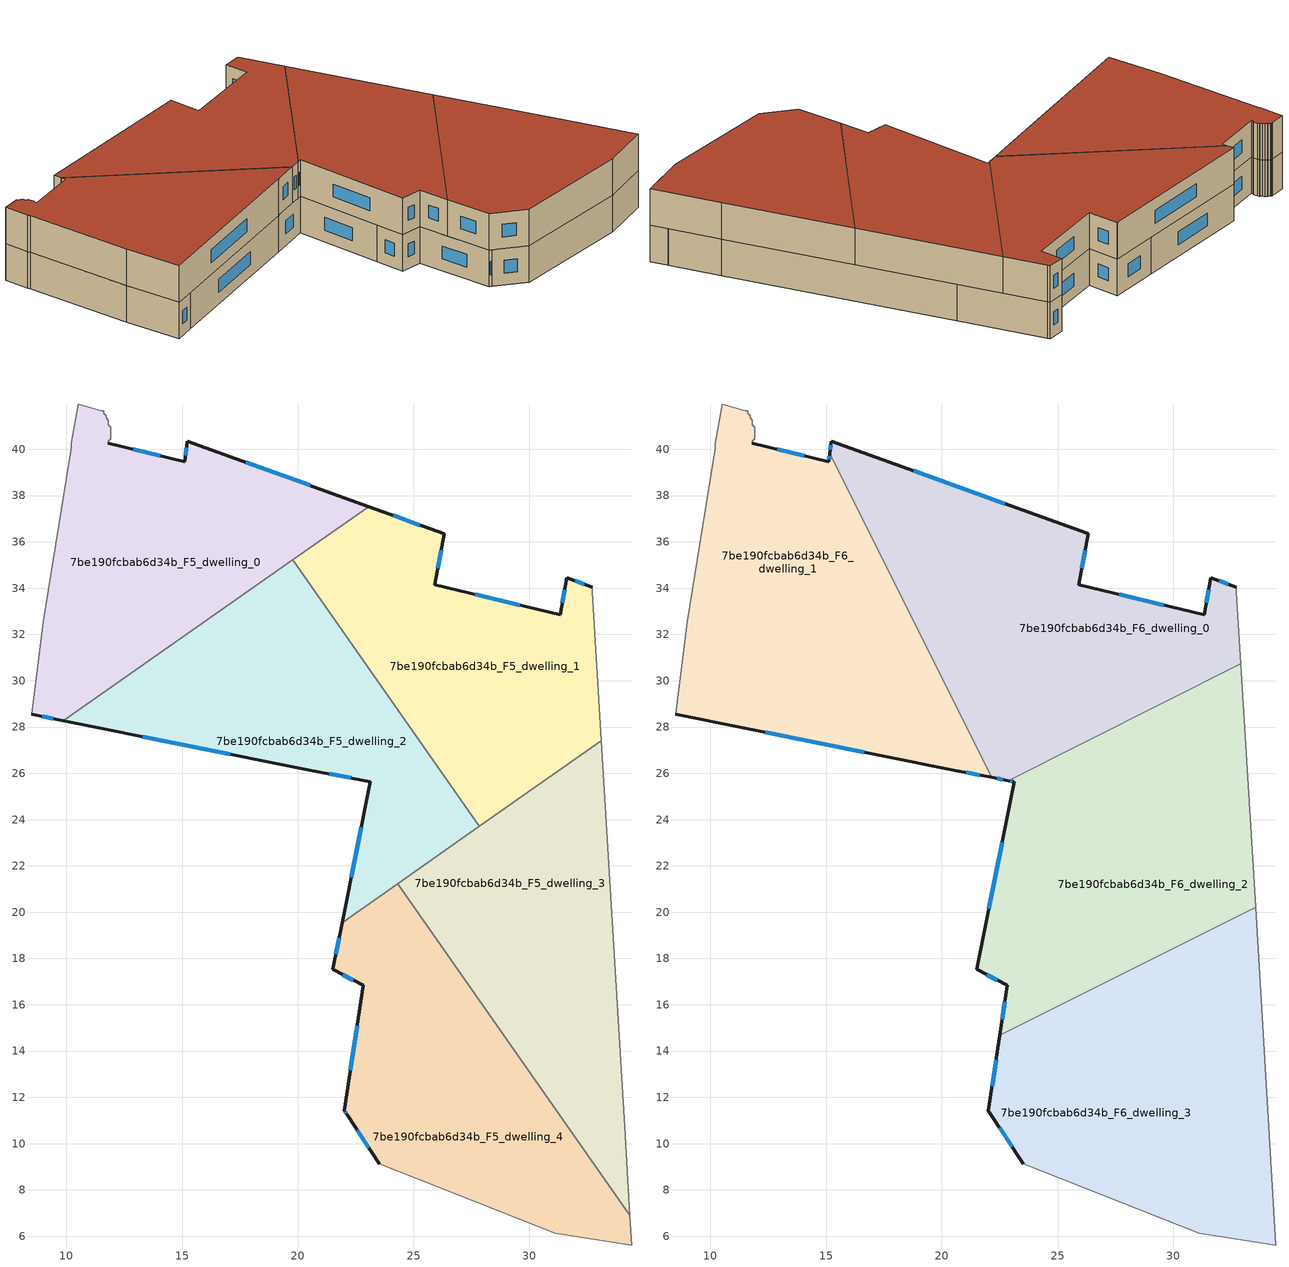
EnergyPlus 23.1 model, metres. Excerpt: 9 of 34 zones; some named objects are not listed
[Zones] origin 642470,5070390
7be190fcbab6d34b_F5_dwelling_0
 floor to 7be190fcbab6d34b_F4_dwelling_0 (EU_floor_Construction): 23.06,37.52 9.87,28.27 8.51,28.55 9.01,32.55 10.21,40.05 10.21,40.25 10.51,41.96 11.52,41.66 11.61,41.66 11.61,41.55 11.71,41.45 11.71,41.35 11.81,41.25 11.81,41.05 11.91,40.95 11.91,40.85 11.92,40.75 11.92,40.45 11.81,40.35 11.81,40.25 15.12,39.45 15.22,40.35 z15
 wall outside (EU_wall_Construction): 23.06,37.52 15.22,40.35 15.12,39.45 11.81,40.25 / 8.51,28.55 9.87,28.27 z15:18
 wall adiabatic (EU_wall_Construction): 11.81,40.25 11.81,40.35 11.92,40.45 11.92,40.75 11.91,40.85 11.91,40.95 11.81,41.05 11.81,41.25 11.71,41.35 11.71,41.45 11.61,41.55 11.61,41.66 11.52,41.66 10.51,41.96 10.21,40.25 10.21,40.05 9.01,32.55 8.51,28.55 z15:18
 wall to 7be190fcbab6d34b_F5_dwelling_2 (EU_wall_Construction): 9.87,28.27 19.78,35.22 z15:18
 wall to 7be190fcbab6d34b_F5_dwelling_1 (EU_wall_Construction): 19.78,35.22 23.06,37.52 z15:18
 window (EU_Window_Construction): 14.05,39.71 12.88,39.99 / 15.18,40.06 15.15,39.74 / 20.53,38.43 17.75,39.44 / 8.95,28.46 9.43,28.36 z15.97:17.03
7be190fcbab6d34b_F5_dwelling_1
 floor to 7be190fcbab6d34b_F4_dwelling_1 (EU_floor_Construction): 31.63,34.44 32.73,34.04 32.73,33.84 33.12,27.4 27.84,23.71 19.78,35.22 23.06,37.52 26.32,36.35 25.92,34.14 31.33,32.84 z15
 wall outside (EU_wall_Construction): 32.73,34.04 31.63,34.44 31.33,32.84 25.92,34.14 26.32,36.35 23.06,37.52 z15:18
 wall adiabatic (EU_wall_Construction): 33.12,27.4 32.73,33.84 32.73,34.04 z15:18
 wall to 7be190fcbab6d34b_F5_dwelling_2 (EU_wall_Construction): 19.78,35.22 27.84,23.71 z15:18
 wall to 7be190fcbab6d34b_F5_dwelling_3 (EU_wall_Construction): 27.84,23.71 33.12,27.4 z15:18
 window (EU_Window_Construction): 29.58,33.26 27.67,33.73 / 31.53,33.93 31.42,33.36 / 32.37,34.17 31.98,34.31 / 25.27,36.73 24.12,37.14 / 26.05,34.85 26.19,35.64 z15.97:17.03
7be190fcbab6d34b_F5_dwelling_2
 floor to 7be190fcbab6d34b_F4_dwelling_2 (EU_floor_Construction): 19.78,35.22 27.84,23.71 21.91,19.55 23.12,25.64 20.52,26.14 9.87,28.27 z15
 wall outside (EU_wall_Construction): 9.87,28.27 20.52,26.14 23.12,25.64 21.91,19.55 z15:18
 wall to 7be190fcbab6d34b_F5_dwelling_4 (EU_wall_Construction): 21.91,19.55 24.31,21.23 z15:18
 wall to 7be190fcbab6d34b_F5_dwelling_3 (EU_wall_Construction): 24.31,21.23 27.84,23.71 z15:18
 window (EU_Window_Construction): 21.36,25.98 22.28,25.8 / 13.3,27.59 17.08,26.83 / 22.73,23.68 22.3,21.52 z15.97:17.03
7be190fcbab6d34b_F5_dwelling_3
 floor to 7be190fcbab6d34b_F4_dwelling_3 (EU_floor_Construction): 33.12,27.4 34.12,10.73 34.34,6.91 24.31,21.23 z15
 wall adiabatic (EU_wall_Construction): 34.34,6.91 34.12,10.73 33.12,27.4 z15:18
 wall to 7be190fcbab6d34b_F5_dwelling_4 (EU_wall_Construction): 24.31,21.23 34.34,6.91 z15:18
7be190fcbab6d34b_F5_dwelling_4
 floor to 7be190fcbab6d34b_F4_dwelling_4 (EU_floor_Construction): 24.31,21.23 34.34,6.91 34.42,5.62 31.12,6.12 23.51,9.13 22.12,11.26 22.01,11.43 22.82,16.83 21.52,17.53 21.91,19.55 z15
 wall outside (EU_wall_Construction): 21.91,19.55 21.52,17.53 22.82,16.83 22.01,11.43 22.12,11.26 23.51,9.13 z15:18
 wall adiabatic (EU_wall_Construction): 23.51,9.13 31.12,6.12 34.42,5.62 34.34,6.91 z15:18
 window (EU_Window_Construction): 22.57,10.57 23.07,9.82 / 22.05,11.37 22.09,11.31 / 22.56,15.09 22.27,13.17 / 21.93,17.31 22.4,17.06 / 21.79,18.9 21.64,18.19 z15.97:17.03
7be190fcbab6d34b_F6_dwelling_0
 floor to 7be190fcbab6d34b_F5_dwelling_1 (EU_floor_Construction): 31.63,34.44 32.73,34.04 32.73,33.84 32.92,30.73 25.52,27.02 19.78,35.22 23.06,37.52 26.32,36.35 25.92,34.14 31.33,32.84 z18
 floor to 7be190fcbab6d34b_F5_dwelling_0 (EU_floor_Construction): 23.06,37.52 18.06,34.01 15.16,39.8 15.22,40.35 z18
 floor to 7be190fcbab6d34b_F5_dwelling_2 (EU_floor_Construction): 19.78,35.22 25.52,27.02 22.86,25.69 22.16,25.82 18.06,34.01 z18
 wall outside (EU_wall_Construction): 32.73,34.04 31.63,34.44 31.33,32.84 25.92,34.14 26.32,36.35 26.27,36.37 15.22,40.35 15.16,39.8 / 22.16,25.82 22.86,25.69 z18:21
 wall adiabatic (EU_wall_Construction): 32.92,30.73 32.73,33.84 32.73,34.04 z18:21
 wall to 7be190fcbab6d34b_F6_dwelling_2 (EU_wall_Construction): 22.86,25.69 32.92,30.73 z18:21
 wall to 7be190fcbab6d34b_F6_dwelling_1 (EU_wall_Construction): 15.16,39.8 22.16,25.82 z18:21
 window (EU_Window_Construction): 26.05,34.85 26.19,35.64 / 29.58,33.26 27.67,33.73 / 31.53,33.93 31.42,33.36 / 32.37,34.17 31.98,34.31 / 22.39,25.78 22.64,25.73 / 15.2,40.17 15.17,39.98 / 22.71,37.65 18.78,39.07 z18.97:20.03
 roof outside (EU_roof_Construction): 32.92,30.73 32.73,33.84 32.73,34.04 31.63,34.44 31.33,32.84 25.92,34.14 26.32,36.35 26.27,36.37 15.22,40.35 15.16,39.8 22.16,25.82 22.86,25.69 z21
7be190fcbab6d34b_F6_dwelling_1
 floor to 7be190fcbab6d34b_F5_dwelling_0 (EU_floor_Construction): 15.16,39.8 18.06,34.01 9.87,28.27 8.51,28.55 9.01,32.55 10.21,40.05 10.21,40.25 10.51,41.96 11.52,41.66 11.61,41.66 11.61,41.55 11.71,41.45 11.71,41.35 11.81,41.25 11.81,41.05 11.91,40.95 11.91,40.85 11.92,40.75 11.92,40.45 11.81,40.35 11.81,40.25 15.12,39.45 z18
 floor to 7be190fcbab6d34b_F5_dwelling_2 (EU_floor_Construction): 18.06,34.01 22.16,25.82 20.52,26.14 9.87,28.27 z18
 wall outside (EU_wall_Construction): 15.16,39.8 15.12,39.45 11.81,40.25 / 8.51,28.55 20.52,26.14 22.16,25.82 z18:21
 wall adiabatic (EU_wall_Construction): 11.81,40.25 11.81,40.35 11.92,40.45 11.92,40.75 11.91,40.85 11.91,40.95 11.81,41.05 11.81,41.25 11.71,41.35 11.71,41.45 11.61,41.55 11.61,41.66 11.52,41.66 10.51,41.96 10.21,40.25 10.21,40.05 9.01,32.55 8.51,28.55 z18:21
 window (EU_Window_Construction): 14.05,39.71 12.88,39.99 / 15.14,39.69 15.13,39.56 / 21.05,26.04 21.63,25.93 / 12.38,27.77 16.64,26.92 z18.97:20.03
 roof outside (EU_roof_Construction): 22.16,25.82 15.16,39.8 15.12,39.45 11.81,40.25 11.81,40.35 11.92,40.45 11.92,40.75 11.91,40.85 11.91,40.95 11.81,41.05 11.81,41.25 11.71,41.35 11.71,41.45 11.61,41.55 11.61,41.66 11.52,41.66 10.51,41.96 10.21,40.25 10.21,40.05 9.01,32.55 8.51,28.55 20.52,26.14 z21
7be190fcbab6d34b_F6_dwelling_2
 floor to 7be190fcbab6d34b_F5_dwelling_2 (EU_floor_Construction): 25.52,27.02 27.84,23.71 21.91,19.55 23.12,25.64 22.86,25.69 z18
 floor to 7be190fcbab6d34b_F5_dwelling_3 (EU_floor_Construction): 33.12,27.4 33.55,20.22 27.24,17.05 24.31,21.23 z18
 floor to 7be190fcbab6d34b_F5_dwelling_4 (EU_floor_Construction): 24.31,21.23 27.24,17.05 22.5,14.67 22.82,16.83 21.52,17.53 21.91,19.55 z18
 floor to 7be190fcbab6d34b_F5_dwelling_1 (EU_floor_Construction): 32.92,30.73 33.12,27.4 27.84,23.71 25.52,27.02 z18
 wall outside (EU_wall_Construction): 22.86,25.69 23.12,25.64 21.52,17.53 22.82,16.83 22.5,14.67 z18:21
 wall adiabatic (EU_wall_Construction): 33.55,20.22 32.92,30.73 z18:21
 wall to 7be190fcbab6d34b_F6_dwelling_3 (EU_wall_Construction): 22.5,14.67 33.55,20.22 z18:21
 window (EU_Window_Construction): 21.93,17.31 22.4,17.06 / 22.6,23.03 22.03,20.15 / 22.95,25.67 23.04,25.65 / 22.71,16.14 22.6,15.37 z18.97:20.03
 roof outside (EU_roof_Construction): 33.55,20.22 32.92,30.73 22.86,25.69 23.12,25.64 21.52,17.53 22.82,16.83 22.5,14.67 z21
7be190fcbab6d34b_F6_dwelling_3
 floor to 7be190fcbab6d34b_F5_dwelling_4 (EU_floor_Construction): 27.24,17.05 34.34,6.91 34.42,5.62 31.12,6.12 23.51,9.13 22.01,11.43 22.5,14.67 z18
 floor to 7be190fcbab6d34b_F5_dwelling_3 (EU_floor_Construction): 33.55,20.22 34.12,10.73 34.34,6.91 27.24,17.05 z18
 wall outside (EU_wall_Construction): 22.5,14.67 22.01,11.43 23.51,9.13 z18:21
 wall adiabatic (EU_wall_Construction): 23.51,9.13 31.12,6.12 34.42,5.62 34.12,10.73 33.55,20.22 z18:21
 window (EU_Window_Construction): 22.5,10.69 23.03,9.87 / 22.34,13.63 22.17,12.48 z18.97:20.03
 roof outside (EU_roof_Construction): 34.42,5.62 34.12,10.73 33.55,20.22 22.5,14.67 22.01,11.43 23.51,9.13 31.12,6.12 z21
[Building]
EU S2 Campaign: North Axis=0; Terrain=City; Solar Distribution=FullExterior
[Site:Location]
Lyon-Bron: Latitude=45.75; Longitude=5; Time Zone=1; Elevation=198
[SizingPeriod:WeatherFileDays]
AnnualSizingPeriod: Begin Month=1; Begin Day of Month=1; End Month=12; End Day of Month=31; Day of Week for Start Day=Monday; Use Weather File Daylight Saving Period=No; Use Weather File Rain and Snow Indicators=No
[MATERIAL]
EU_InternalMass_Material: Roughness=MediumRough; Thickness=0.1; Conductivity=1; Density=1800; Specific Heat=900; Thermal Absorptance=0.9; Solar Absorptance=0.7; Visible Absorptance=0.7
[MATERIAL:NOMASS] Roughness=MediumRough; Thermal Absorptance=0.9; Solar Absorptance=0.7; Visible Absorptance=0.7
Name | Thermal Resistance
EU_wall_NoMass | 1.1366
EU_roof_NoMass | 1.37278
EU_floor_NoMass | 1.85445
[WINDOWMATERIAL:SIMPLEGLAZINGSYSTEM]
EU_Window_SimpleGlazing: UFactor=2.60161; Solar Heat Gain Coefficient=0.76; Visible Transmittance=0.76
[CONSTRUCTION]
EU_wall_Construction: EU_wall_NoMass
EU_roof_Construction: EU_roof_NoMass
EU_floor_Construction: EU_floor_NoMass
EU_InternalMass_Construction: EU_InternalMass_Material
EU_Window_Construction: EU_Window_SimpleGlazing
[ZONE] Type=1; Multiplier=1; Ceiling Height=autocalculate; Floor Area=autocalculate; Part of Total Floor Area=Yes
Name | Volume
7be190fcbab6d34b_F5_dwelling_0 | 282.303
7be190fcbab6d34b_F6_dwelling_0; 7be190fcbab6d34b_F6_dwelling_1 | 352.874
7be190fcbab6d34b_F5_dwelling_1 | 282.285
7be190fcbab6d34b_F5_dwelling_2 | 282.275
7be190fcbab6d34b_F6_dwelling_2 | 352.879
7be190fcbab6d34b_F5_dwelling_3 | 282.281
7be190fcbab6d34b_F6_dwelling_3 | 352.875
7be190fcbab6d34b_F5_dwelling_4 | 282.326
[INTERNALMASS] Construction=EU_InternalMass_Construction
Name | Zone or ZoneList | Surface Area
7be190fcbab6d34b_F5_dwelling_0_EU_InternalMass | 7be190fcbab6d34b_F5_dwelling_0 | 94.1013
7be190fcbab6d34b_F5_dwelling_1_EU_InternalMass | 7be190fcbab6d34b_F5_dwelling_1 | 94.0954
7be190fcbab6d34b_F5_dwelling_2_EU_InternalMass | 7be190fcbab6d34b_F5_dwelling_2 | 94.0947
7be190fcbab6d34b_F5_dwelling_3_EU_InternalMass | 7be190fcbab6d34b_F5_dwelling_3 | 94.0976
7be190fcbab6d34b_F5_dwelling_4_EU_InternalMass | 7be190fcbab6d34b_F5_dwelling_4 | 94.1087
7be190fcbab6d34b_F6_dwelling_0_EU_InternalMass | 7be190fcbab6d34b_F6_dwelling_0 | 117.625
7be190fcbab6d34b_F6_dwelling_1_EU_InternalMass | 7be190fcbab6d34b_F6_dwelling_1 | 117.624
7be190fcbab6d34b_F6_dwelling_2_EU_InternalMass | 7be190fcbab6d34b_F6_dwelling_2 | 117.626
7be190fcbab6d34b_F6_dwelling_3_EU_InternalMass | 7be190fcbab6d34b_F6_dwelling_3 | 117.625
[OTHEREQUIPMENT] Fuel Type=Electricity; Design Level Calculation Method=Watts/Area; Power per Zone Floor Area=1; Fraction Latent=0; Fraction Radiant=0; Fraction Lost=0; Carbon Dioxide Generation Rate=0; EndUse Subcategory=EU_Step8_InternalGains
Name | Zone or ZoneList or Space or SpaceList | Schedule
EU_Step8_InternalGain_7be190fcbab6d34b_F5_dwelling_0_f000 | 7be190fcbab6d34b_F5_dwelling_0 | EU_Step8_GainSchedule_7be190fcbab6d34b_F5_dwelling_0_f000
EU_Step8_InternalGain_7be190fcbab6d34b_F5_dwelling_1_f000 | 7be190fcbab6d34b_F5_dwelling_1 | EU_Step8_GainSchedule_7be190fcbab6d34b_F5_dwelling_1_f000
EU_Step8_InternalGain_7be190fcbab6d34b_F5_dwelling_2_f000 | 7be190fcbab6d34b_F5_dwelling_2 | EU_Step8_GainSchedule_7be190fcbab6d34b_F5_dwelling_2_f000
EU_Step8_InternalGain_7be190fcbab6d34b_F5_dwelling_3_f000 | 7be190fcbab6d34b_F5_dwelling_3 | EU_Step8_GainSchedule_7be190fcbab6d34b_F5_dwelling_3_f000
EU_Step8_InternalGain_7be190fcbab6d34b_F5_dwelling_4_f000 | 7be190fcbab6d34b_F5_dwelling_4 | EU_Step8_GainSchedule_7be190fcbab6d34b_F5_dwelling_4_f000
EU_Step8_InternalGain_7be190fcbab6d34b_F6_dwelling_0_f000 | 7be190fcbab6d34b_F6_dwelling_0 | EU_Step8_GainSchedule_7be190fcbab6d34b_F6_dwelling_0_f000
EU_Step8_InternalGain_7be190fcbab6d34b_F6_dwelling_1_f000 | 7be190fcbab6d34b_F6_dwelling_1 | EU_Step8_GainSchedule_7be190fcbab6d34b_F6_dwelling_1_f000
EU_Step8_InternalGain_7be190fcbab6d34b_F6_dwelling_2_f000 | 7be190fcbab6d34b_F6_dwelling_2 | EU_Step8_GainSchedule_7be190fcbab6d34b_F6_dwelling_2_f000
EU_Step8_InternalGain_7be190fcbab6d34b_F6_dwelling_3_f000 | 7be190fcbab6d34b_F6_dwelling_3 | EU_Step8_GainSchedule_7be190fcbab6d34b_F6_dwelling_3_f000
[ZONEVENTILATION:DESIGNFLOWRATE] Schedule=EU_AlwaysOn; Design Flow Rate Calculation Method=AirChanges/Hour; Air Changes per Hour=0.473019; Ventilation Type=Natural; Fan Pressure Rise=0; Fan Total Efficiency=1; Constant Term Coefficient=1; Temperature Term Coefficient=0; Velocity Term Coefficient=0; Velocity Squared Term Coefficient=0; Minimum Indoor Temperature=-100; Maximum Indoor Temperature=100; Delta Temperature=-100; Minimum Outdoor Temperature=-100; Maximum Outdoor Temperature=100; Maximum Wind Speed=40
Name | Zone or ZoneList or Space or SpaceList
EU_ConstantAir_7be190fcbab6d34b_F5_dwelling_0 | 7be190fcbab6d34b_F5_dwelling_0
EU_ConstantAir_7be190fcbab6d34b_F5_dwelling_1 | 7be190fcbab6d34b_F5_dwelling_1
EU_ConstantAir_7be190fcbab6d34b_F5_dwelling_2 | 7be190fcbab6d34b_F5_dwelling_2
EU_ConstantAir_7be190fcbab6d34b_F5_dwelling_3 | 7be190fcbab6d34b_F5_dwelling_3
EU_ConstantAir_7be190fcbab6d34b_F5_dwelling_4 | 7be190fcbab6d34b_F5_dwelling_4
EU_ConstantAir_7be190fcbab6d34b_F6_dwelling_0 | 7be190fcbab6d34b_F6_dwelling_0
EU_ConstantAir_7be190fcbab6d34b_F6_dwelling_1 | 7be190fcbab6d34b_F6_dwelling_1
EU_ConstantAir_7be190fcbab6d34b_F6_dwelling_2 | 7be190fcbab6d34b_F6_dwelling_2
EU_ConstantAir_7be190fcbab6d34b_F6_dwelling_3 | 7be190fcbab6d34b_F6_dwelling_3
[HVACTEMPLATE:ZONE:IDEALLOADSAIRSYSTEM] System Availability Schedule=EU_AlwaysOn; Maximum Heating Supply Air Temperature=50; Minimum Cooling Supply Air Temperature=13; Maximum Heating Supply Air Humidity Ratio=0.0156; Minimum Cooling Supply Air Humidity Ratio=0.0077; Heating Limit=NoLimit; Cooling Limit=NoLimit; Heating Availability Schedule=EU_AlwaysOn; Cooling Availability Schedule=EU_CoolingOff; Dehumidification Control Type=ConstantSensibleHeatRatio; Cooling Sensible Heat Ratio=0.7; Dehumidification Setpoint=60; Humidification Control Type=None; Humidification Setpoint=30; Outdoor Air Method=None; Outdoor Air Flow Rate per Person=0.00944; Outdoor Air Flow Rate per Zone Floor Area=0; Outdoor Air Flow Rate per Zone=0; Demand Controlled Ventilation Type=None; Outdoor Air Economizer Type=NoEconomizer; Heat Recovery Type=None; Sensible Heat Recovery Effectiveness=0.7; Latent Heat Recovery Effectiveness=0.65
Name | Template Thermostat
7be190fcbab6d34b_F5_dwelling_0 | EU_HeatOnly_7be190fcbab6d34b_F5_dwelling_0
7be190fcbab6d34b_F5_dwelling_1 | EU_HeatOnly_7be190fcbab6d34b_F5_dwelling_1
7be190fcbab6d34b_F5_dwelling_2 | EU_HeatOnly_7be190fcbab6d34b_F5_dwelling_2
7be190fcbab6d34b_F5_dwelling_3 | EU_HeatOnly_7be190fcbab6d34b_F5_dwelling_3
7be190fcbab6d34b_F5_dwelling_4 | EU_HeatOnly_7be190fcbab6d34b_F5_dwelling_4
7be190fcbab6d34b_F6_dwelling_0 | EU_HeatOnly_7be190fcbab6d34b_F6_dwelling_0
7be190fcbab6d34b_F6_dwelling_1 | EU_HeatOnly_7be190fcbab6d34b_F6_dwelling_1
7be190fcbab6d34b_F6_dwelling_2 | EU_HeatOnly_7be190fcbab6d34b_F6_dwelling_2
7be190fcbab6d34b_F6_dwelling_3 | EU_HeatOnly_7be190fcbab6d34b_F6_dwelling_3
[SIZING:ZONE] Zone Cooling Design Supply Air Temperature Input Method=SupplyAirTemperature; Zone Cooling Design Supply Air Temperature=13; Zone Heating Design Supply Air Temperature Input Method=SupplyAirTemperature; Zone Heating Design Supply Air Temperature=50; Zone Cooling Design Supply Air Humidity Ratio=0.008; Zone Heating Design Supply Air Humidity Ratio=0.008; Cooling Design Air Flow Method=DesignDay; Cooling Design Air Flow Rate=0; Cooling Minimum Air Flow per Zone Floor Area=0.000762; Cooling Minimum Air Flow=0; Cooling Minimum Air Flow Fraction=0.2; Heating Design Air Flow Method=DesignDay; Heating Design Air Flow Rate=0; Heating Maximum Air Flow per Zone Floor Area=0.002032; Heating Maximum Air Flow=0.141576; Heating Maximum Air Flow Fraction=0.3; Account for Dedicated Outdoor Air System=No; Dedicated Outdoor Air System Control Strategy=NeutralSupplyAir; Dedicated Outdoor Air Low Setpoint Temperature for Design=autosize; Dedicated Outdoor Air High Setpoint Temperature for Design=autosize; Zone Load Sizing Method=Sensible Load Only No Latent Load; Zone Latent Cooling Design Supply Air Humidity Ratio Input Method=HumidityRatioDifference; Zone Cooling Design Supply Air Humidity Ratio Difference=0.005; Zone Latent Heating Design Supply Air Humidity Ratio Input Method=HumidityRatioDifference; Zone Humidification Design Supply Air Humidity Ratio Difference=0.005
7be190fcbab6d34b_F5_dwelling_0; 7be190fcbab6d34b_F5_dwelling_1; 7be190fcbab6d34b_F5_dwelling_2; 7be190fcbab6d34b_F5_dwelling_3; 7be190fcbab6d34b_F5_dwelling_4; 7be190fcbab6d34b_F6_dwelling_0; 7be190fcbab6d34b_F6_dwelling_1; 7be190fcbab6d34b_F6_dwelling_2; 7be190fcbab6d34b_F6_dwelling_3
[SCHEDULE:CONSTANT]
Name | Hourly Value
EU_AlwaysOn | 1
EU_CoolingOff | 0
[SCHEDULE:FILE] Column Number=1; Rows to Skip at Top=0; Number of Hours of Data=8760; Column Separator=Comma; Interpolate to Timestep=No; Minutes per Item=60; Adjust Schedule for Daylight Savings=Yes
Name | File
EU_Step8_GainSchedule_7be190fcbab6d34b_F5_dwelling_0_f000 | ../../schedules/7be190fcbab6d34b/7be190fcbab6d34b_F5_dwelling_0_f000_gain.csv
EU_Step8_GainSchedule_7be190fcbab6d34b_F5_dwelling_1_f000 | ../../schedules/7be190fcbab6d34b/7be190fcbab6d34b_F5_dwelling_1_f000_gain.csv
EU_Step8_GainSchedule_7be190fcbab6d34b_F5_dwelling_2_f000 | ../../schedules/7be190fcbab6d34b/7be190fcbab6d34b_F5_dwelling_2_f000_gain.csv
EU_Step8_GainSchedule_7be190fcbab6d34b_F5_dwelling_3_f000 | ../../schedules/7be190fcbab6d34b/7be190fcbab6d34b_F5_dwelling_3_f000_gain.csv
EU_Step8_GainSchedule_7be190fcbab6d34b_F5_dwelling_4_f000 | ../../schedules/7be190fcbab6d34b/7be190fcbab6d34b_F5_dwelling_4_f000_gain.csv
EU_Step8_GainSchedule_7be190fcbab6d34b_F6_dwelling_0_f000 | ../../schedules/7be190fcbab6d34b/7be190fcbab6d34b_F6_dwelling_0_f000_gain.csv
EU_Step8_GainSchedule_7be190fcbab6d34b_F6_dwelling_1_f000 | ../../schedules/7be190fcbab6d34b/7be190fcbab6d34b_F6_dwelling_1_f000_gain.csv
EU_Step8_GainSchedule_7be190fcbab6d34b_F6_dwelling_2_f000 | ../../schedules/7be190fcbab6d34b/7be190fcbab6d34b_F6_dwelling_2_f000_gain.csv
EU_Step8_GainSchedule_7be190fcbab6d34b_F6_dwelling_3_f000 | ../../schedules/7be190fcbab6d34b/7be190fcbab6d34b_F6_dwelling_3_f000_gain.csv
